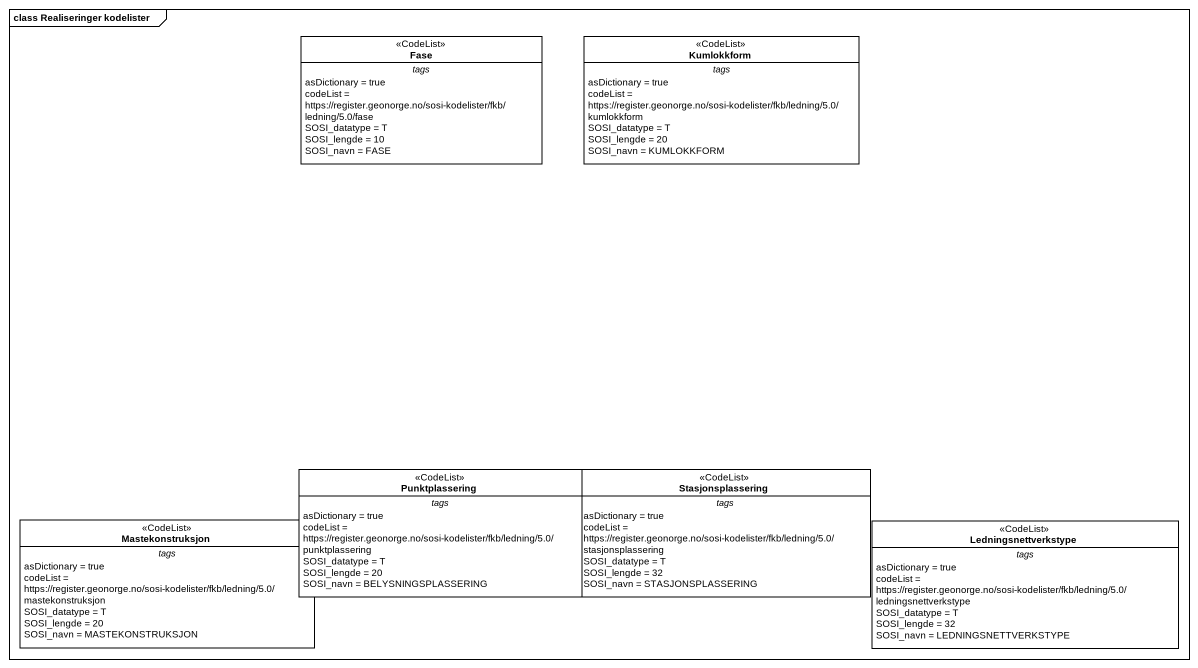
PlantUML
@startuml
mainframe class Realiseringer kodelister
hide circle
hide empty members
class Fase <<CodeList>> #FFFFFF {
  -- tags --
  asDictionary = true
  codeList = https://register.geonorge.no/sosi-kodelister/fkb/ledning/5.0/fase
  SOSI_datatype = T
  SOSI_lengde = 10
  SOSI_navn = FASE
}
class Kumlokkform <<CodeList>> #FFFFFF {
  -- tags --
  asDictionary = true
  codeList = https://register.geonorge.no/sosi-kodelister/fkb/ledning/5.0/kumlokkform
  SOSI_datatype = T
  SOSI_lengde = 20
  SOSI_navn = KUMLOKKFORM
}
class Punktplassering <<CodeList>> #FFFFFF {
  -- tags --
  asDictionary = true
  codeList = https://register.geonorge.no/sosi-kodelister/fkb/ledning/5.0/punktplassering
  SOSI_datatype = T
  SOSI_lengde = 20
  SOSI_navn = BELYSNINGSPLASSERING
}
class Stasjonsplassering <<CodeList>> #FFFFFF {
  -- tags --
  asDictionary = true
  codeList = https://register.geonorge.no/sosi-kodelister/fkb/ledning/5.0/stasjonsplassering
  SOSI_datatype = T
  SOSI_lengde = 32
  SOSI_navn = STASJONSPLASSERING
}
class Mastekonstruksjon <<CodeList>> #FFFFFF {
  -- tags --
  asDictionary = true
  codeList = https://register.geonorge.no/sosi-kodelister/fkb/ledning/5.0/mastekonstruksjon
  SOSI_datatype = T
  SOSI_lengde = 20
  SOSI_navn = MASTEKONSTRUKSJON
}
class Ledningsnettverkstype <<CodeList>> #FFFFFF {
  -- tags --
  asDictionary = true
  codeList = https://register.geonorge.no/sosi-kodelister/fkb/ledning/5.0/ledningsnettverkstype
  SOSI_datatype = T
  SOSI_lengde = 32
  SOSI_navn = LEDNINGSNETTVERKSTYPE
}
@enduml
